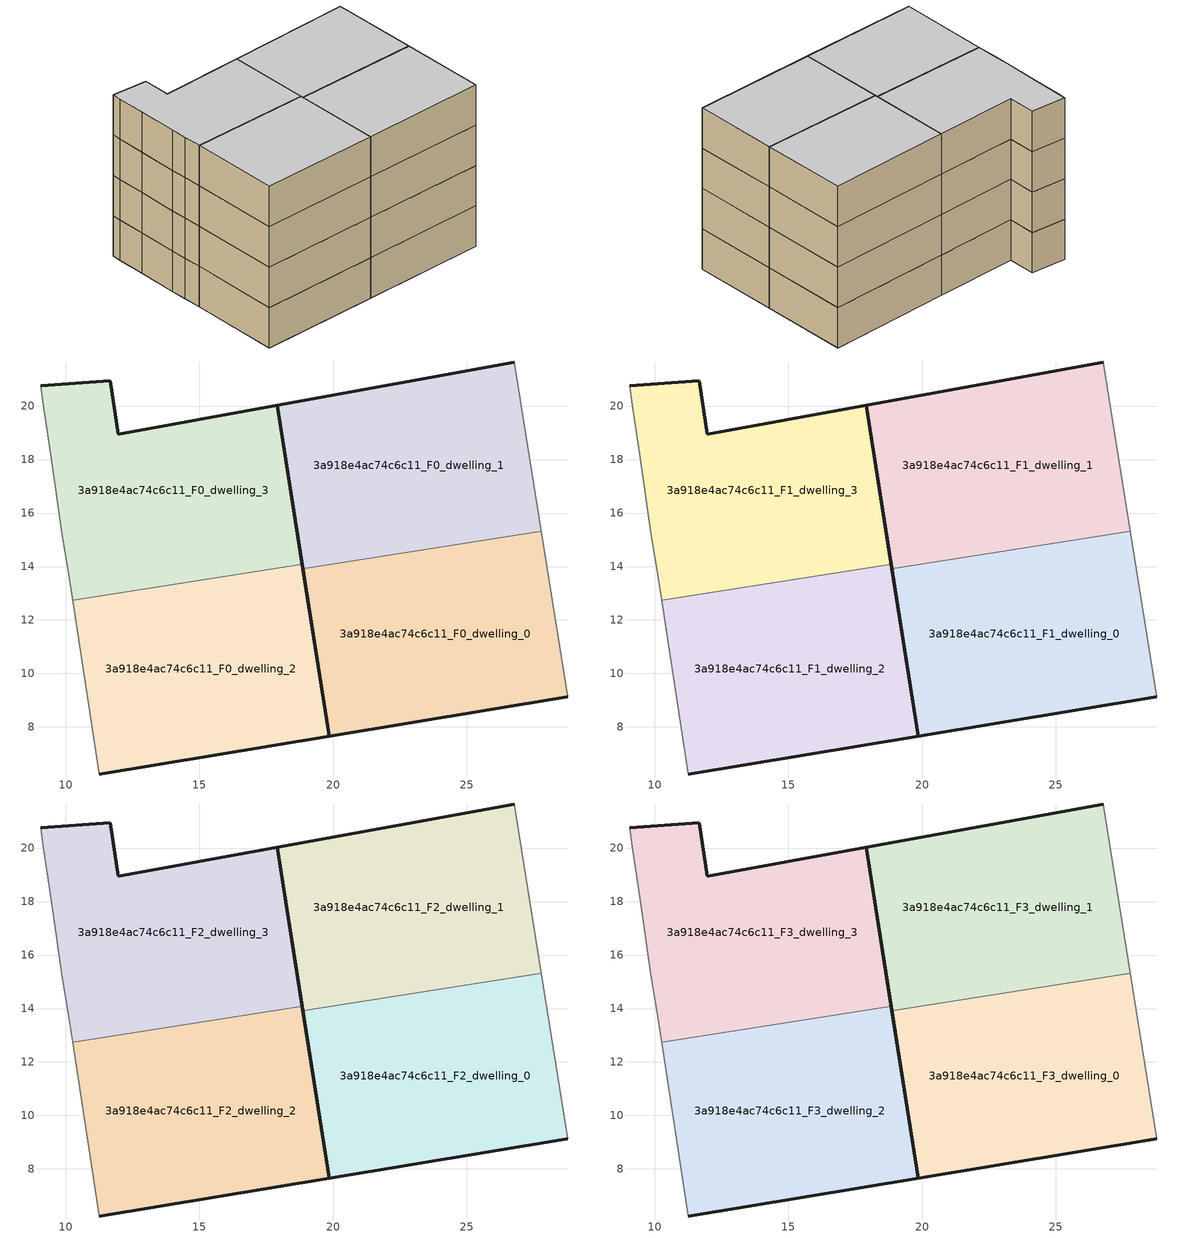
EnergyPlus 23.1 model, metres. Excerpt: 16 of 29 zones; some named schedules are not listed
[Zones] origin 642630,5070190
3a918e4ac74c6c11_F0_dwelling_0
 floor ground (EU_floor_Construction): 28.78,9.14 27.79,15.31 18.86,13.91 19.85,7.66 z0
 wall outside (EU_wall_Construction): 28.78,9.14 19.85,7.66 18.86,13.91 z0:3
 wall adiabatic (EU_wall_Construction): 27.79,15.31 28.78,9.14 z0:3
 wall to 3a918e4ac74c6c11_F0_dwelling_1 (EU_wall_Construction): 18.86,13.91 27.79,15.31 z0:3
3a918e4ac74c6c11_F0_dwelling_1
 floor ground (EU_floor_Construction): 27.79,15.31 26.78,21.65 17.9,20.03 18.86,13.91 z0
 wall outside (EU_wall_Construction): 18.86,13.91 17.9,20.03 26.78,21.65 z0:3
 wall adiabatic (EU_wall_Construction): 26.78,21.65 27.79,15.31 z0:3
3a918e4ac74c6c11_F0_dwelling_2
 floor ground (EU_floor_Construction): 19.85,7.66 18.84,14.09 10.26,12.75 11.26,6.24 z0
 wall outside (EU_wall_Construction): 18.84,14.09 19.85,7.66 11.26,6.24 z0:3
 wall adiabatic (EU_wall_Construction): 11.26,6.24 10.26,12.75 z0:3
 wall to 3a918e4ac74c6c11_F0_dwelling_3 (EU_wall_Construction): 10.26,12.75 18.84,14.09 z0:3
3a918e4ac74c6c11_F0_dwelling_3
 floor ground (EU_floor_Construction): 18.84,14.09 17.9,20.03 11.96,18.95 11.67,20.95 9.06,20.75 9.16,20.05 9.46,18.05 9.86,15.15 10.06,14.05 10.26,12.75 z0
 wall outside (EU_wall_Construction): 9.06,20.75 11.67,20.95 11.96,18.95 17.9,20.03 18.84,14.09 z0:3
 wall adiabatic (EU_wall_Construction): 10.26,12.75 10.06,14.05 9.86,15.15 9.46,18.05 9.16,20.05 9.06,20.75 z0:3
3a918e4ac74c6c11_F1_dwelling_0
 floor to 3a918e4ac74c6c11_F0_dwelling_0 (EU_floor_Construction): 28.77,9.14 27.79,15.31 18.86,13.91 19.85,7.66 z3
 wall outside (EU_wall_Construction): 28.78,9.14 19.85,7.66 18.86,13.91 z3:6
 wall adiabatic (EU_wall_Construction): 27.79,15.31 28.78,9.14 z3:6
 wall to 3a918e4ac74c6c11_F1_dwelling_1 (EU_wall_Construction): 18.86,13.91 27.79,15.31 z3:6
3a918e4ac74c6c11_F1_dwelling_1
 floor to 3a918e4ac74c6c11_F0_dwelling_1 (EU_floor_Construction): 27.79,15.31 26.78,21.65 17.9,20.03 18.86,13.91 z3
 wall outside (EU_wall_Construction): 18.86,13.91 17.9,20.03 26.78,21.65 z3:6
 wall adiabatic (EU_wall_Construction): 26.78,21.65 27.79,15.31 z3:6
3a918e4ac74c6c11_F1_dwelling_2
 floor to 3a918e4ac74c6c11_F0_dwelling_2 (EU_floor_Construction): 19.85,7.66 18.84,14.09 10.26,12.75 11.26,6.24 z3
 wall outside (EU_wall_Construction): 18.84,14.09 19.85,7.66 11.26,6.24 z3:6
 wall adiabatic (EU_wall_Construction): 11.26,6.24 10.26,12.75 z3:6
 wall to 3a918e4ac74c6c11_F1_dwelling_3 (EU_wall_Construction): 10.26,12.75 18.84,14.09 z3:6
3a918e4ac74c6c11_F1_dwelling_3
 floor to 3a918e4ac74c6c11_F0_dwelling_3 (EU_floor_Construction): 18.84,14.09 17.9,20.03 11.96,18.95 11.67,20.95 9.06,20.75 9.16,20.05 9.46,18.05 9.86,15.15 10.06,14.05 10.26,12.75 z3
 wall outside (EU_wall_Construction): 9.06,20.75 11.67,20.95 11.96,18.95 17.9,20.03 18.84,14.09 z3:6
 wall adiabatic (EU_wall_Construction): 10.26,12.75 10.06,14.05 9.86,15.15 9.46,18.05 9.16,20.05 9.06,20.75 z3:6
3a918e4ac74c6c11_F2_dwelling_0
 floor to 3a918e4ac74c6c11_F1_dwelling_0 (EU_floor_Construction): 28.77,9.14 27.79,15.31 18.86,13.91 19.85,7.66 z6
 wall outside (EU_wall_Construction): 28.78,9.14 19.85,7.66 18.86,13.91 z6:9
 wall adiabatic (EU_wall_Construction): 27.79,15.31 28.78,9.14 z6:9
 wall to 3a918e4ac74c6c11_F2_dwelling_1 (EU_wall_Construction): 18.86,13.91 27.79,15.31 z6:9
3a918e4ac74c6c11_F2_dwelling_1
 floor to 3a918e4ac74c6c11_F1_dwelling_1 (EU_floor_Construction): 27.79,15.31 26.78,21.65 17.9,20.03 18.86,13.91 z6
 wall outside (EU_wall_Construction): 18.86,13.91 17.9,20.03 26.78,21.65 z6:9
 wall adiabatic (EU_wall_Construction): 26.78,21.65 27.79,15.31 z6:9
3a918e4ac74c6c11_F2_dwelling_2
 floor to 3a918e4ac74c6c11_F1_dwelling_2 (EU_floor_Construction): 19.85,7.66 18.84,14.09 10.26,12.75 11.26,6.24 z6
 wall outside (EU_wall_Construction): 18.84,14.09 19.85,7.66 11.26,6.24 z6:9
 wall adiabatic (EU_wall_Construction): 11.26,6.24 10.26,12.75 z6:9
 wall to 3a918e4ac74c6c11_F2_dwelling_3 (EU_wall_Construction): 10.26,12.75 18.84,14.09 z6:9
3a918e4ac74c6c11_F2_dwelling_3
 floor to 3a918e4ac74c6c11_F1_dwelling_3 (EU_floor_Construction): 18.84,14.09 17.9,20.03 11.96,18.95 11.67,20.95 9.06,20.75 9.16,20.05 9.46,18.05 9.86,15.15 10.06,14.05 10.26,12.75 z6
 wall outside (EU_wall_Construction): 9.06,20.75 11.67,20.95 11.96,18.95 17.9,20.03 18.84,14.09 z6:9
 wall adiabatic (EU_wall_Construction): 10.26,12.75 10.06,14.05 9.86,15.15 9.46,18.05 9.16,20.05 9.06,20.75 z6:9
3a918e4ac74c6c11_F3_dwelling_0
 floor to 3a918e4ac74c6c11_F2_dwelling_0 (EU_floor_Construction): 28.77,9.14 27.79,15.31 18.86,13.91 19.85,7.66 z9
 wall outside (EU_wall_Construction): 28.78,9.14 19.85,7.66 18.86,13.91 z9:12
 wall adiabatic (EU_wall_Construction): 27.79,15.31 28.78,9.14 z9:12
 wall to 3a918e4ac74c6c11_F3_dwelling_1 (EU_wall_Construction): 18.86,13.91 27.79,15.31 z9:12
 ceiling to 3a918e4ac74c6c11_F4_dwelling_0 (EU_floor_Construction): 27.79,15.31 28.77,9.14 19.85,7.66 18.86,13.91 z12
3a918e4ac74c6c11_F3_dwelling_1
 floor to 3a918e4ac74c6c11_F2_dwelling_1 (EU_floor_Construction): 27.79,15.31 26.78,21.65 17.9,20.03 18.86,13.91 z9
 wall outside (EU_wall_Construction): 18.86,13.91 17.9,20.03 26.78,21.65 z9:12
 wall adiabatic (EU_wall_Construction): 26.78,21.65 27.79,15.31 z9:12
 ceiling to 3a918e4ac74c6c11_F4_dwelling_1 (EU_floor_Construction): 26.78,21.65 27.79,15.31 18.86,13.91 17.9,20.03 z12
3a918e4ac74c6c11_F3_dwelling_2
 floor to 3a918e4ac74c6c11_F2_dwelling_2 (EU_floor_Construction): 19.85,7.66 18.84,14.09 10.26,12.75 11.26,6.24 z9
 wall outside (EU_wall_Construction): 18.84,14.09 19.85,7.66 11.26,6.24 z9:12
 wall adiabatic (EU_wall_Construction): 11.26,6.24 10.26,12.75 z9:12
 wall to 3a918e4ac74c6c11_F3_dwelling_3 (EU_wall_Construction): 10.26,12.75 18.84,14.09 z9:12
 ceiling to 3a918e4ac74c6c11_F4_dwelling_2 (EU_floor_Construction): 18.84,14.09 19.85,7.66 11.26,6.24 10.26,12.75 z12
3a918e4ac74c6c11_F3_dwelling_3
 floor to 3a918e4ac74c6c11_F2_dwelling_3 (EU_floor_Construction): 18.84,14.09 17.9,20.03 11.96,18.95 11.67,20.95 9.06,20.75 9.16,20.05 9.46,18.05 9.86,15.15 10.06,14.05 10.26,12.75 z9
 wall outside (EU_wall_Construction): 9.06,20.75 11.67,20.95 11.96,18.95 17.9,20.03 18.84,14.09 z9:12
 wall adiabatic (EU_wall_Construction): 10.26,12.75 10.06,14.05 9.86,15.15 9.46,18.05 9.16,20.05 9.06,20.75 z9:12
 ceiling to 3a918e4ac74c6c11_F4_dwelling_3 (EU_floor_Construction): 17.9,20.03 18.84,14.09 10.26,12.75 10.06,14.05 9.86,15.15 9.46,18.05 9.16,20.05 9.06,20.75 11.67,20.95 11.96,18.95 z12
[Building]
EU S2 Campaign: North Axis=0; Terrain=City; Solar Distribution=FullExterior
[Site:Location]
Lyon-Bron: Latitude=45.75; Longitude=5; Time Zone=1; Elevation=198
[SizingPeriod:WeatherFileDays]
AnnualSizingPeriod: Begin Month=1; Begin Day of Month=1; End Month=12; End Day of Month=31; Day of Week for Start Day=Monday; Use Weather File Daylight Saving Period=No; Use Weather File Rain and Snow Indicators=No
[MATERIAL]
EU_InternalMass_Material: Roughness=MediumRough; Thickness=0.1; Conductivity=1; Density=1800; Specific Heat=900; Thermal Absorptance=0.9; Solar Absorptance=0.7; Visible Absorptance=0.7
[MATERIAL:NOMASS] Roughness=MediumRough; Thermal Absorptance=0.9; Solar Absorptance=0.7; Visible Absorptance=0.7
Name | Thermal Resistance
EU_wall_NoMass | 0.776494
EU_floor_NoMass | 0.421597
[CONSTRUCTION]
EU_wall_Construction: EU_wall_NoMass
EU_floor_Construction: EU_floor_NoMass
EU_InternalMass_Construction: EU_InternalMass_Material
[ZONE] Type=1; Multiplier=1; Ceiling Height=autocalculate; Floor Area=autocalculate; Part of Total Floor Area=Yes
Name | Volume
3a918e4ac74c6c11_F0_dwelling_0 | 170.639
3a918e4ac74c6c11_F1_dwelling_0; 3a918e4ac74c6c11_F2_dwelling_0; 3a918e4ac74c6c11_F3_dwelling_0 | 170.64
3a918e4ac74c6c11_F0_dwelling_1; 3a918e4ac74c6c11_F1_dwelling_1; 3a918e4ac74c6c11_F2_dwelling_1; 3a918e4ac74c6c11_F3_dwelling_1 | 170.646
3a918e4ac74c6c11_F0_dwelling_2 | 170.627
3a918e4ac74c6c11_F1_dwelling_2; 3a918e4ac74c6c11_F2_dwelling_2; 3a918e4ac74c6c11_F3_dwelling_2 | 170.625
3a918e4ac74c6c11_F0_dwelling_3 | 170.63
3a918e4ac74c6c11_F1_dwelling_3; 3a918e4ac74c6c11_F2_dwelling_3; 3a918e4ac74c6c11_F3_dwelling_3 | 170.629
[INTERNALMASS] Construction=EU_InternalMass_Construction
Name | Zone or ZoneList | Surface Area
3a918e4ac74c6c11_F0_dwelling_0_EU_InternalMass | 3a918e4ac74c6c11_F0_dwelling_0 | 56.8812
3a918e4ac74c6c11_F0_dwelling_1_EU_InternalMass | 3a918e4ac74c6c11_F0_dwelling_1 | 56.8823
3a918e4ac74c6c11_F0_dwelling_2_EU_InternalMass | 3a918e4ac74c6c11_F0_dwelling_2 | 56.8744
3a918e4ac74c6c11_F0_dwelling_3_EU_InternalMass | 3a918e4ac74c6c11_F0_dwelling_3 | 56.8762
3a918e4ac74c6c11_F1_dwelling_0_EU_InternalMass | 3a918e4ac74c6c11_F1_dwelling_0 | 56.8812
3a918e4ac74c6c11_F1_dwelling_1_EU_InternalMass | 3a918e4ac74c6c11_F1_dwelling_1 | 56.8823
3a918e4ac74c6c11_F1_dwelling_2_EU_InternalMass | 3a918e4ac74c6c11_F1_dwelling_2 | 56.8744
3a918e4ac74c6c11_F1_dwelling_3_EU_InternalMass | 3a918e4ac74c6c11_F1_dwelling_3 | 56.8762
3a918e4ac74c6c11_F2_dwelling_0_EU_InternalMass | 3a918e4ac74c6c11_F2_dwelling_0 | 56.8812
3a918e4ac74c6c11_F2_dwelling_1_EU_InternalMass | 3a918e4ac74c6c11_F2_dwelling_1 | 56.8823
3a918e4ac74c6c11_F2_dwelling_2_EU_InternalMass | 3a918e4ac74c6c11_F2_dwelling_2 | 56.8744
3a918e4ac74c6c11_F2_dwelling_3_EU_InternalMass | 3a918e4ac74c6c11_F2_dwelling_3 | 56.8762
3a918e4ac74c6c11_F3_dwelling_0_EU_InternalMass | 3a918e4ac74c6c11_F3_dwelling_0 | 56.8812
3a918e4ac74c6c11_F3_dwelling_1_EU_InternalMass | 3a918e4ac74c6c11_F3_dwelling_1 | 56.8823
3a918e4ac74c6c11_F3_dwelling_2_EU_InternalMass | 3a918e4ac74c6c11_F3_dwelling_2 | 56.8744
3a918e4ac74c6c11_F3_dwelling_3_EU_InternalMass | 3a918e4ac74c6c11_F3_dwelling_3 | 56.8762
[OTHEREQUIPMENT] Fuel Type=Electricity; Design Level Calculation Method=Watts/Area; Power per Zone Floor Area=1; Fraction Latent=0; Fraction Radiant=0; Fraction Lost=0; Carbon Dioxide Generation Rate=0; EndUse Subcategory=EU_Step8_InternalGains
Name | Zone or ZoneList or Space or SpaceList | Schedule
EU_Step8_InternalGain_3a918e4ac74c6c11_F0_dwelling_0_f000 | 3a918e4ac74c6c11_F0_dwelling_0 | EU_Step8_GainSchedule_3a918e4ac74c6c11_F0_dwelling_0_f000
EU_Step8_InternalGain_3a918e4ac74c6c11_F0_dwelling_1_f000 | 3a918e4ac74c6c11_F0_dwelling_1 | EU_Step8_GainSchedule_3a918e4ac74c6c11_F0_dwelling_1_f000
EU_Step8_InternalGain_3a918e4ac74c6c11_F0_dwelling_2_f000 | 3a918e4ac74c6c11_F0_dwelling_2 | EU_Step8_GainSchedule_3a918e4ac74c6c11_F0_dwelling_2_f000
EU_Step8_InternalGain_3a918e4ac74c6c11_F0_dwelling_3_f000 | 3a918e4ac74c6c11_F0_dwelling_3 | EU_Step8_GainSchedule_3a918e4ac74c6c11_F0_dwelling_3_f000
EU_Step8_InternalGain_3a918e4ac74c6c11_F1_dwelling_0_f000 | 3a918e4ac74c6c11_F1_dwelling_0 | EU_Step8_GainSchedule_3a918e4ac74c6c11_F1_dwelling_0_f000
EU_Step8_InternalGain_3a918e4ac74c6c11_F1_dwelling_1_f000 | 3a918e4ac74c6c11_F1_dwelling_1 | EU_Step8_GainSchedule_3a918e4ac74c6c11_F1_dwelling_1_f000
EU_Step8_InternalGain_3a918e4ac74c6c11_F1_dwelling_2_f000 | 3a918e4ac74c6c11_F1_dwelling_2 | EU_Step8_GainSchedule_3a918e4ac74c6c11_F1_dwelling_2_f000
EU_Step8_InternalGain_3a918e4ac74c6c11_F1_dwelling_3_f000 | 3a918e4ac74c6c11_F1_dwelling_3 | EU_Step8_GainSchedule_3a918e4ac74c6c11_F1_dwelling_3_f000
EU_Step8_InternalGain_3a918e4ac74c6c11_F2_dwelling_0_f000 | 3a918e4ac74c6c11_F2_dwelling_0 | EU_Step8_GainSchedule_3a918e4ac74c6c11_F2_dwelling_0_f000
EU_Step8_InternalGain_3a918e4ac74c6c11_F2_dwelling_1_f000 | 3a918e4ac74c6c11_F2_dwelling_1 | EU_Step8_GainSchedule_3a918e4ac74c6c11_F2_dwelling_1_f000
EU_Step8_InternalGain_3a918e4ac74c6c11_F2_dwelling_2_f000 | 3a918e4ac74c6c11_F2_dwelling_2 | EU_Step8_GainSchedule_3a918e4ac74c6c11_F2_dwelling_2_f000
EU_Step8_InternalGain_3a918e4ac74c6c11_F2_dwelling_3_f000 | 3a918e4ac74c6c11_F2_dwelling_3 | EU_Step8_GainSchedule_3a918e4ac74c6c11_F2_dwelling_3_f000
EU_Step8_InternalGain_3a918e4ac74c6c11_F3_dwelling_0_f000 | 3a918e4ac74c6c11_F3_dwelling_0 | EU_Step8_GainSchedule_3a918e4ac74c6c11_F3_dwelling_0_f000
EU_Step8_InternalGain_3a918e4ac74c6c11_F3_dwelling_1_f000 | 3a918e4ac74c6c11_F3_dwelling_1 | EU_Step8_GainSchedule_3a918e4ac74c6c11_F3_dwelling_1_f000
EU_Step8_InternalGain_3a918e4ac74c6c11_F3_dwelling_2_f000 | 3a918e4ac74c6c11_F3_dwelling_2 | EU_Step8_GainSchedule_3a918e4ac74c6c11_F3_dwelling_2_f000
EU_Step8_InternalGain_3a918e4ac74c6c11_F3_dwelling_3_f000 | 3a918e4ac74c6c11_F3_dwelling_3 | EU_Step8_GainSchedule_3a918e4ac74c6c11_F3_dwelling_3_f000
[ZONEVENTILATION:DESIGNFLOWRATE] Schedule=EU_AlwaysOn; Design Flow Rate Calculation Method=AirChanges/Hour; Air Changes per Hour=0.693814; Ventilation Type=Natural; Fan Pressure Rise=0; Fan Total Efficiency=1; Constant Term Coefficient=1; Temperature Term Coefficient=0; Velocity Term Coefficient=0; Velocity Squared Term Coefficient=0; Minimum Indoor Temperature=-100; Maximum Indoor Temperature=100; Delta Temperature=-100; Minimum Outdoor Temperature=-100; Maximum Outdoor Temperature=100; Maximum Wind Speed=40
Name | Zone or ZoneList or Space or SpaceList
EU_ConstantAir_3a918e4ac74c6c11_F0_dwelling_0 | 3a918e4ac74c6c11_F0_dwelling_0
EU_ConstantAir_3a918e4ac74c6c11_F0_dwelling_1 | 3a918e4ac74c6c11_F0_dwelling_1
EU_ConstantAir_3a918e4ac74c6c11_F0_dwelling_2 | 3a918e4ac74c6c11_F0_dwelling_2
EU_ConstantAir_3a918e4ac74c6c11_F0_dwelling_3 | 3a918e4ac74c6c11_F0_dwelling_3
EU_ConstantAir_3a918e4ac74c6c11_F1_dwelling_0 | 3a918e4ac74c6c11_F1_dwelling_0
EU_ConstantAir_3a918e4ac74c6c11_F1_dwelling_1 | 3a918e4ac74c6c11_F1_dwelling_1
EU_ConstantAir_3a918e4ac74c6c11_F1_dwelling_2 | 3a918e4ac74c6c11_F1_dwelling_2
EU_ConstantAir_3a918e4ac74c6c11_F1_dwelling_3 | 3a918e4ac74c6c11_F1_dwelling_3
EU_ConstantAir_3a918e4ac74c6c11_F2_dwelling_0 | 3a918e4ac74c6c11_F2_dwelling_0
EU_ConstantAir_3a918e4ac74c6c11_F2_dwelling_1 | 3a918e4ac74c6c11_F2_dwelling_1
EU_ConstantAir_3a918e4ac74c6c11_F2_dwelling_2 | 3a918e4ac74c6c11_F2_dwelling_2
EU_ConstantAir_3a918e4ac74c6c11_F2_dwelling_3 | 3a918e4ac74c6c11_F2_dwelling_3
EU_ConstantAir_3a918e4ac74c6c11_F3_dwelling_0 | 3a918e4ac74c6c11_F3_dwelling_0
EU_ConstantAir_3a918e4ac74c6c11_F3_dwelling_1 | 3a918e4ac74c6c11_F3_dwelling_1
EU_ConstantAir_3a918e4ac74c6c11_F3_dwelling_2 | 3a918e4ac74c6c11_F3_dwelling_2
EU_ConstantAir_3a918e4ac74c6c11_F3_dwelling_3 | 3a918e4ac74c6c11_F3_dwelling_3
[HVACTEMPLATE:THERMOSTAT] Constant Heating Setpoint=20; Constant Cooling Setpoint=50
EU_HeatOnly_3a918e4ac74c6c11_F0_dwelling_0; EU_HeatOnly_3a918e4ac74c6c11_F0_dwelling_1; EU_HeatOnly_3a918e4ac74c6c11_F0_dwelling_2; EU_HeatOnly_3a918e4ac74c6c11_F0_dwelling_3; EU_HeatOnly_3a918e4ac74c6c11_F1_dwelling_0; EU_HeatOnly_3a918e4ac74c6c11_F1_dwelling_1; EU_HeatOnly_3a918e4ac74c6c11_F1_dwelling_2; EU_HeatOnly_3a918e4ac74c6c11_F1_dwelling_3; EU_HeatOnly_3a918e4ac74c6c11_F2_dwelling_0; EU_HeatOnly_3a918e4ac74c6c11_F2_dwelling_1; EU_HeatOnly_3a918e4ac74c6c11_F2_dwelling_2; EU_HeatOnly_3a918e4ac74c6c11_F2_dwelling_3; EU_HeatOnly_3a918e4ac74c6c11_F3_dwelling_0; EU_HeatOnly_3a918e4ac74c6c11_F3_dwelling_1; EU_HeatOnly_3a918e4ac74c6c11_F3_dwelling_2; EU_HeatOnly_3a918e4ac74c6c11_F3_dwelling_3; EU_HeatOnly_3a918e4ac74c6c11_F4_dwelling_0; EU_HeatOnly_3a918e4ac74c6c11_F4_dwelling_1; EU_HeatOnly_3a918e4ac74c6c11_F4_dwelling_2; EU_HeatOnly_3a918e4ac74c6c11_F4_dwelling_3; EU_HeatOnly_3a918e4ac74c6c11_F5_dwelling_0; EU_HeatOnly_3a918e4ac74c6c11_F5_dwelling_1; EU_HeatOnly_3a918e4ac74c6c11_F5_dwelling_2; EU_HeatOnly_3a918e4ac74c6c11_F6_dwelling_0; EU_HeatOnly_3a918e4ac74c6c11_F6_dwelling_1; EU_HeatOnly_3a918e4ac74c6c11_F6_dwelling_2; EU_HeatOnly_3a918e4ac74c6c11_F7_dwelling_0; EU_HeatOnly_3a918e4ac74c6c11_F7_dwelling_1; EU_HeatOnly_3a918e4ac74c6c11_F7_dwelling_2
[HVACTEMPLATE:ZONE:IDEALLOADSAIRSYSTEM] System Availability Schedule=EU_AlwaysOn; Maximum Heating Supply Air Temperature=50; Minimum Cooling Supply Air Temperature=13; Maximum Heating Supply Air Humidity Ratio=0.0156; Minimum Cooling Supply Air Humidity Ratio=0.0077; Heating Limit=NoLimit; Cooling Limit=NoLimit; Heating Availability Schedule=EU_AlwaysOn; Cooling Availability Schedule=EU_CoolingOff; Dehumidification Control Type=ConstantSensibleHeatRatio; Cooling Sensible Heat Ratio=0.7; Dehumidification Setpoint=60; Humidification Control Type=None; Humidification Setpoint=30; Outdoor Air Method=None; Outdoor Air Flow Rate per Person=0.00944; Outdoor Air Flow Rate per Zone Floor Area=0; Outdoor Air Flow Rate per Zone=0; Demand Controlled Ventilation Type=None; Outdoor Air Economizer Type=NoEconomizer; Heat Recovery Type=None; Sensible Heat Recovery Effectiveness=0.7; Latent Heat Recovery Effectiveness=0.65
Name | Template Thermostat
3a918e4ac74c6c11_F0_dwelling_0 | EU_HeatOnly_3a918e4ac74c6c11_F0_dwelling_0
3a918e4ac74c6c11_F0_dwelling_1 | EU_HeatOnly_3a918e4ac74c6c11_F0_dwelling_1
3a918e4ac74c6c11_F0_dwelling_2 | EU_HeatOnly_3a918e4ac74c6c11_F0_dwelling_2
3a918e4ac74c6c11_F0_dwelling_3 | EU_HeatOnly_3a918e4ac74c6c11_F0_dwelling_3
3a918e4ac74c6c11_F1_dwelling_0 | EU_HeatOnly_3a918e4ac74c6c11_F1_dwelling_0
3a918e4ac74c6c11_F1_dwelling_1 | EU_HeatOnly_3a918e4ac74c6c11_F1_dwelling_1
